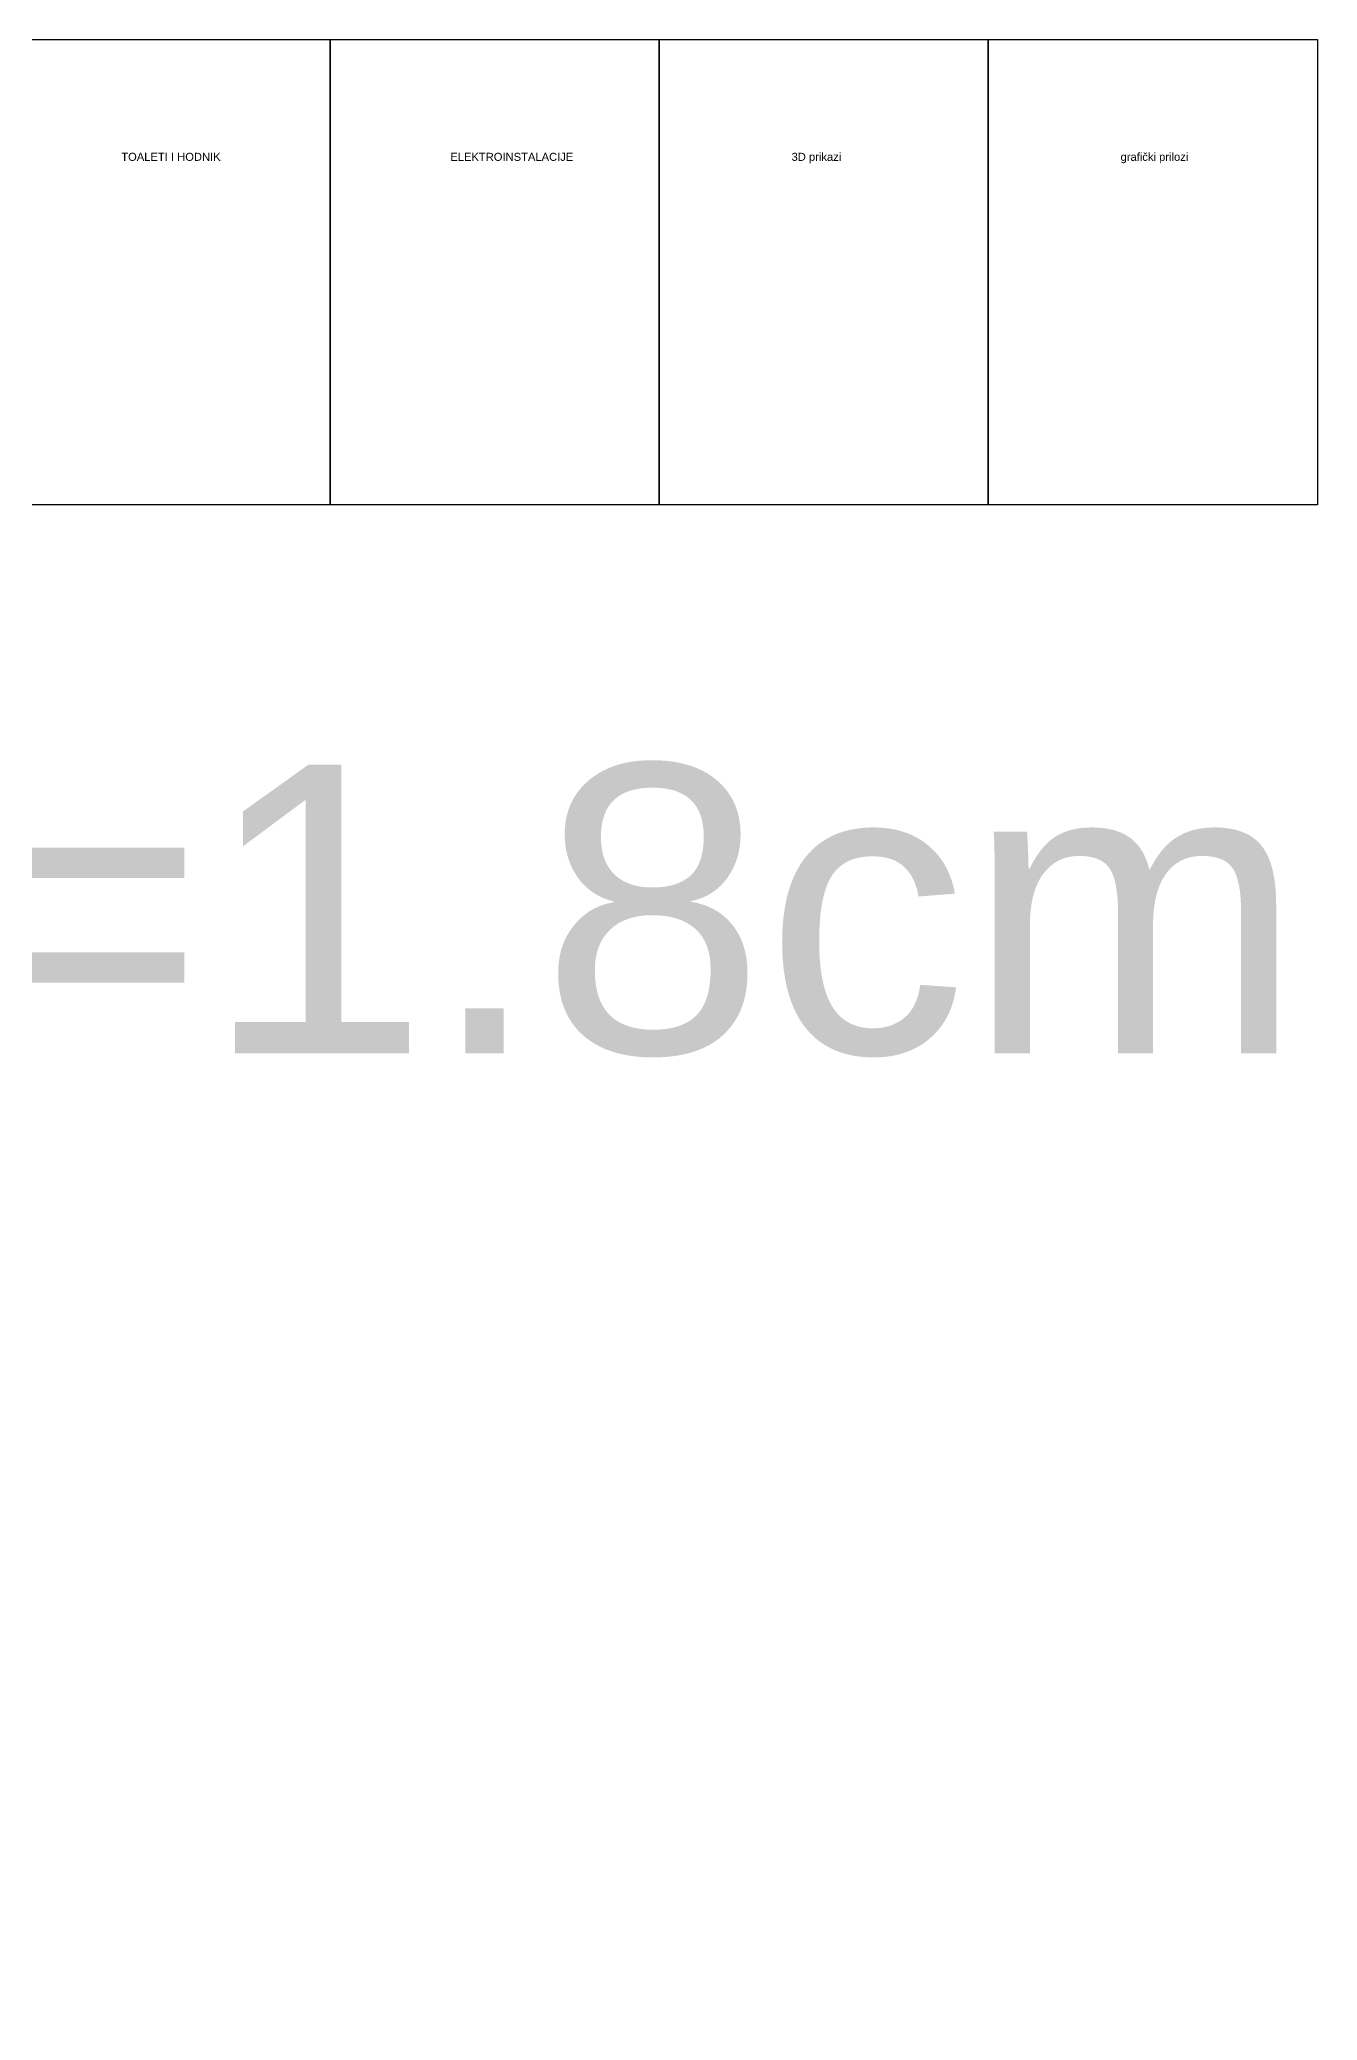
# Model space of a CAD drawing. Header units: centimetres. Extents: x -26724 to 60145, y -23645 to 6771.
# Drawn here: x 18016 to 19647, y -1854 to 675 of the extents above; entities that cross this region are included whole.
import ezdxf

# ---------------------------------------------------------------- set-up
doc = ezdxf.new("R2010")
doc.units = ezdxf.units.CM
doc.layers.add('2.IZGLED', color=7, linetype='Continuous', lineweight=13)
for name, color, linetype in [('pozicije', 7, 'Continuous'), ('tekst', 7, 'Continuous'), ('tekst @ 50', 7, 'Continuous')]:
    doc.layers.add(name, color=color, linetype=linetype)
doc.styles.add('0.15', font='arial.ttf', dxfattribs={"height": 0.15})
doc.styles.add('Notes', font='arial.ttf', dxfattribs={"height": 3})

# ---------------------------------------------------------------- blocks, each defined once
blk = doc.blocks.new('*U3251')
at = {"layer": 'tekst @ 50', "ltscale": 0.8, "insert": (12403.9, 364, 13.5), "char_height": 368.671, "attachment_point": 1, "style": 'Notes'}
blk.add_mtext_dynamic_manual_height_columns('\\pi-1106.01395,l1474.68527,t1474.68527;{\\fArial|b0|i0|c238|p34;\\P\\pi0,l0,tz;-}Obloga {\\fArial|b0|i0|c238|p34;Egger iveral d=1.8cm\\POrah Dižon natur\\PH3734 ST9}', width=39028.816, gutter_width=37500, heights=[0], dxfattribs=at)

msp = doc.modelspace()

# ---------------------------------------------------------------- linework, layer by layer
at = {"layer": '2.IZGLED', "lineweight": 25, "ltscale": 50}
for points in [[(17966.7, 674.7), (18386.7, 674.7), (18386.7, 80.7), (17966.7, 80.7)], [(18386.7, 674.7), (18806.7, 674.7), (18806.7, 80.7), (18386.7, 80.7)], [(18806.7, 674.7), (19226.7, 674.7), (19226.7, 80.7), (18806.7, 80.7)], [(19226.7, 674.7), (19646.7, 674.7), (19646.7, 80.7), (19226.7, 80.7)]]:
    msp.add_lwpolyline(points, close=True, dxfattribs=at)

# ---------------------------------------------------------------- block references
at = {"layer": 'tekst', "color": 3, "lineweight": 50}
msp.add_blockref('*U3251', (0, 0), dxfattribs=at)

# ---------------------------------------------------------------- texts
at = {"layer": 'pozicije', "color": 0, "style": '0.15'}
for s, height, p in [('TOALETI I HODNIK', 10.216, (18119.9, 520)), ('ELEKTROINSTALACIJE', 10.216, (18539.9, 520)), ('3D prikazi', 10.22, (18975.5, 520)), ('grafički prilozi', 10.216, (19395.5, 520))]:
    msp.add_text(s, height=height, dxfattribs=at).set_placement(p)

doc.saveas('drawing.dxf')
